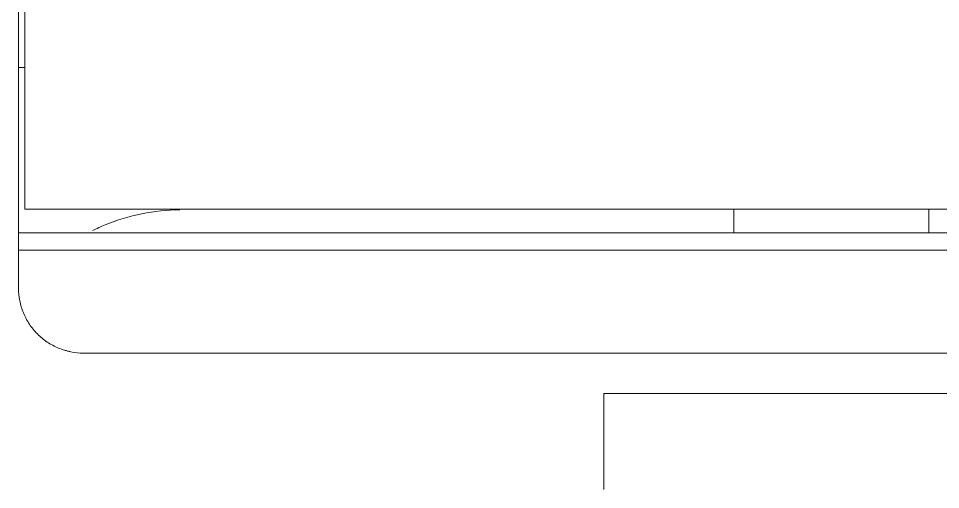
# Model space of a CAD drawing. Header units: millimetres. Extents: x 4137 to 6698, y 1400 to 3585.
# Drawn here: x 6117.15 to 6131.33, y 3358.29 to 3365.54 of the extents above; entities that cross this region are included whole.
import ezdxf

# ---------------------------------------------------------------- set-up
doc = ezdxf.new("R2010")
doc.units = ezdxf.units.MM
doc.layers.add('000-PI-Oprema', color=30, linetype='Continuous', lineweight=5)

msp = doc.modelspace()

# ---------------------------------------------------------------- linework, layer by layer
at = {"layer": '000-PI-Oprema', "color": 0, "linetype": 'ByBlock', "lineweight": 0}
for p, q in [((6117.248, 3362.608), (6117.248, 3372.791)), ((6117.248, 3364.786), (6117.148, 3364.786)), ((6142.048, 3362.608), (6117.248, 3362.608)), ((6128.148, 3362.608), (6128.148, 3362.24)), ((6131.148, 3362.608), (6131.148, 3362.24)), ((6142.148, 3362.24), (6117.148, 3362.24)), ((6117.148, 3361.977), (6117.148, 3361.391)), ((6142.148, 3361.977), (6117.148, 3361.977)), ((6118.148, 3360.391), (6141.148, 3360.391)), ((6133.148, 3359.769), (6126.148, 3359.769))]:
    msp.add_line(p, q, dxfattribs=at)
for points, knots in [([(6117.148, 3372.791), (6117.148, 3371.706), (6117.148, 3368.103), (6117.148, 3364.498), (6117.148, 3361.977)], [0, 0, 0, 0, 0.301146, 1, 1, 1, 1]), ([(6119.63, 3362.595), (6119.237, 3362.595), (6118.774, 3362.5), (6118.35, 3362.308), (6118.286, 3362.276)], [0, 0, 0, 0, 0.846072, 1, 1, 1, 1]), ([(6117.148, 3361.391), (6117.148, 3361.325), (6117.154, 3361.261), (6117.174, 3361.165), (6117.182, 3361.134), (6117.201, 3361.071), (6117.212, 3361.04), (6117.249, 3360.95), (6117.28, 3360.892), (6117.333, 3360.811), (6117.353, 3360.784), (6117.394, 3360.733), (6117.416, 3360.709), (6117.485, 3360.639), (6117.535, 3360.598), (6117.617, 3360.544), (6117.646, 3360.527), (6117.704, 3360.496), (6117.763, 3360.468), (6117.824, 3360.446), (6117.871, 3360.431), (6117.887, 3360.427), (6117.919, 3360.418), (6117.935, 3360.415), (6118.016, 3360.398), (6118.081, 3360.391), (6118.148, 3360.391)], [0, 0, 0, 0, 0.125, 0.125, 0.1875, 0.1875, 0.25, 0.25, 0.375, 0.375, 0.4375, 0.4375, 0.5, 0.5, 0.625, 0.625, 0.6875, 0.6875, 0.75, 0.8125, 0.8125, 0.84375, 0.84375, 0.875, 0.875, 1, 1, 1, 1])]:
    msp.add_open_spline(points, degree=3, knots=knots, dxfattribs=at)
msp.add_open_spline([(6126.148, 3359.775), (6126.148, 3359.28), (6126.148, 3358.786), (6126.148, 3358.291)], degree=3, dxfattribs=at)

doc.saveas('drawing.dxf')
